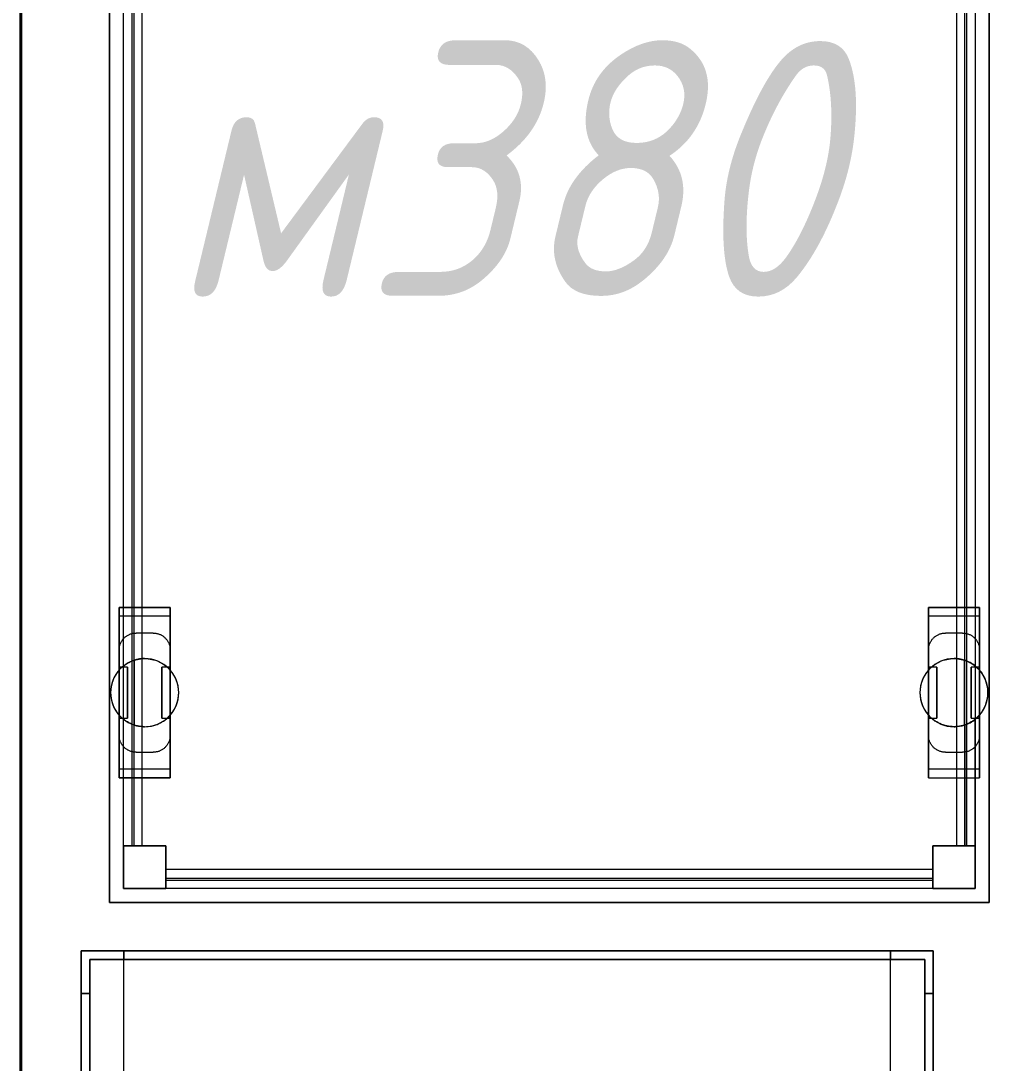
# Model space of a CAD drawing. Header units: millimetres. Extents: x -32954 to 151739, y -65671 to 56243.
# Drawn here: x -23903 to -23334, y -10117 to -9505 of the extents above; entities that cross this region are included whole.
import ezdxf

# ---------------------------------------------------------------- set-up
doc = ezdxf.new("R2010")
doc.units = ezdxf.units.MM
for name, color, linetype, lineweight in [('A-GENM', 7, 'Continuous', 9), ('I-FURN', 7, 'Continuous', 9), ('I-FURN-IDEN', 7, 'Continuous', 9), ('Стены разрез', 7, 'Continuous', 40)]:
    doc.layers.add(name, color=color, linetype=linetype, lineweight=lineweight)
doc.styles.add('GOST Common_I', font='GOST_Common Italic.ttf', dxfattribs={"width": 0.9, "height": 150})

# ---------------------------------------------------------------- blocks, each defined once
blk = doc.blocks.new('М10-М12-М53-М103-М155-М186-М376-М386-М387-М390_Стеллаж - М387_Стеллаж разборный 900х500х1850-8574345-О_ТХ_Подвал')
at = {"layer": 'A-GENM'}
for p, q in [((425, 0), (-425, 0)), ((425, 0), (-425, 0)), ((-425, 0), (425, 0)), ((425, 0), (-425, 0)), ((425, -5), (425, 0)), ((425, 0), (425, -5)), ((425, 0), (425, -5)), ((425, -5), (425, 0)), ((425, 0), (-425, 0)), ((425, 0), (-425, 0)), ((-425, 0), (425, 0)), ((425, 0), (-425, 0)), ((-425, -5), (425, -5)), ((425, -5), (-425, -5)), ((425, -5), (-425, -5)), ((425, -5), (-425, -5)), ((-425, -5), (425, -5)), ((425, -5), (-425, -5)), ((425, -5), (-425, -5)), ((425, -5), (-425, -5)), ((450, 0), (425, 0)), ((425, -5), (425, 0)), ((425, 0), (450, 0)), ((425, 0), (425, -5)), ((425, 0), (425, -5)), ((425, -5), (425, 0)), ((445, -5), (425, -5)), ((425, -5), (445, -5)), ((425, -5), (445, -5)), ((445, -5), (425, -5)), ((425, -5), (445, -5)), ((445, -5), (425, -5)), ((425, -5), (445, -5)), ((445, -5), (425, -5)), ((445, -25), (445, -5)), ((445, -5), (445, -25)), ((445, -5), (445, -25)), ((445, -25), (445, -5)), ((445, -5), (445, -25)), ((445, -25), (445, -5)), ((445, -5), (445, -25)), ((445, -25), (445, -5)), ((450, -25), (450, 0)), ((450, 0), (450, -25)), ((450, -25), (445, -25)), ((445, -25), (445, -475)), ((445, -495), (445, -25)), ((450, -25), (445, -25)), ((445, -25), (445, -475)), ((445, -495), (445, -25)), ((450, -25), (445, -25)), ((450, -25), (445, -25)), ((445, -25), (445, -475)), ((445, -495), (445, -25)), ((450, -25), (445, -25)), ((450, -25), (445, -25)), ((445, -25), (445, -475)), ((445, -495), (445, -25)), ((450, -25), (445, -25)), ((450, -25), (445, -25)), ((450, -25), (450, -500)), ((450, -475), (450, -25)), ((450, -25), (450, -475)), ((450, -475), (450, -25)), ((450, -25), (450, -475)), ((450, -475), (450, -25)), ((450, -25), (450, -475)), ((450, -475), (450, -25)), ((445, -495), (445, -475)), ((445, -475), (450, -475)), ((445, -475), (450, -475)), ((450, -475), (445, -475)), ((445, -475), (445, -495)), ((450, -475), (445, -475)), ((450, -475), (445, -475)), ((445, -475), (445, -495)), ((450, -475), (445, -475)), ((450, -475), (445, -475)), ((445, -475), (445, -495)), ((450, -475), (445, -475)), ((450, -475), (450, -500)), ((-445, -495), (445, -495)), ((-445, -495), (445, -495)), ((425, -495), (-425, -495)), ((-425, -495), (445, -495)), ((425, -495), (-425, -495)), ((425, -495), (-425, -495)), ((-425, -495), (445, -495)), ((425, -495), (-425, -495)), ((425, -500), (425, -495)), ((425, -495), (445, -495)), ((445, -495), (425, -495)), ((425, -500), (425, -495)), ((425, -495), (425, -500)), ((445, -495), (425, -495)), ((425, -495), (425, -500)), ((425, -495), (425, -500)), ((445, -495), (425, -495)), ((425, -495), (425, -500)), ((425, -495), (425, -500)), ((425, -495), (425, -500)), ((450, -500), (-425, -500)), ((-425, -500), (425, -500)), ((425, -500), (-425, -500)), ((-425, -500), (425, -500)), ((425, -500), (-425, -500)), ((-425, -500), (425, -500)), ((425, -500), (-425, -500)), ((-425, -500), (425, -500)), ((450, -500), (425, -500))]:
    blk.add_line(p, q, dxfattribs=at)
at = {"layer": 'I-FURN'}
for p, q in [((-450, 0), (450, 0)), ((-450, 0), (450, 0)), ((-450, 0), (450, 0)), ((-450, 0), (450, 0)), ((450, -500), (450, 0)), ((450, 0), (450, -25)), ((450, -500), (450, 0)), ((450, 0), (450, -25)), ((-450, -25), (450, -25)), ((-450, -25), (450, -25)), ((450, -25), (450, -475)), ((450, -25), (450, -475)), ((-450, -475), (450, -475)), ((-450, -475), (450, -475)), ((450, -475), (450, -500)), ((450, -475), (450, -500)), ((450, -500), (-450, -500)), ((-450, -500), (450, -500)), ((450, -500), (-450, -500)), ((-450, -500), (450, -500))]:
    blk.add_line(p, q, dxfattribs=at)
blk = doc.blocks.new('М31-М380_Тележка больничная - М380_Стол-тележка-8696914-О_ТХ_Подвал')
at = {"layer": 'A-GENM'}
for p, q in [((-258.11, -808.11), (-258.11, 8.11)), ((-258.11, 8.11), (-258.11, -808.11)), ((-258.11, -808.11), (-258.11, 8.11)), ((-258.11, 8.11), (-258.11, -808.11)), ((258.11, 8.11), (258.11, -808.11)), ((258.11, -808.11), (258.11, 8.11)), ((258.11, 8.11), (258.11, -808.11)), ((258.11, -808.11), (258.11, 8.11)), ((250, 0), (250, -775)), ((-250, -800), (-250, -25)), ((-250, -669.39), (-250, -28.11)), ((-245, -25), (-245, -775)), ((-245, -25), (-245, -775)), ((-243.89, -25), (-243.89, -775)), ((-238.89, -775), (-238.89, -25)), ((238.89, -25), (238.89, -775)), ((243.89, -775), (243.89, -25)), ((245, -775), (245, -25)), ((245, -775), (245, -25)), ((250, -28.11), (250, -669.39)), ((-243.89, -31.45), (-243.89, -666.05)), ((-238.89, -665.05), (-238.89, -32.45)), ((238.89, -32.45), (238.89, -665.05)), ((243.89, -666.05), (243.89, -31.45)), ((-222.5, -635), (-252.5, -635)), ((-252.5, -635), (-222.5, -635)), ((-252.5, -640), (-252.5, -635)), ((-252.5, -635), (-252.5, -671.77)), ((-222.5, -635), (-222.5, -640)), ((-222.5, -671.77), (-222.5, -635)), ((252.5, -635), (222.5, -635)), ((222.5, -635), (222.5, -640)), ((222.5, -671.77), (222.5, -635)), ((222.5, -635), (252.5, -635)), ((252.5, -640), (252.5, -635)), ((252.5, -635), (252.5, -671.77)), ((-252.5, -640), (-222.5, -640)), ((-252.5, -685), (-252.5, -640)), ((-222.5, -640), (-222.5, -685)), ((222.5, -640), (222.5, -685)), ((222.5, -640), (252.5, -640)), ((252.5, -685), (252.5, -640)), ((-232.5, -650), (-242.5, -650)), ((242.5, -650), (232.5, -650)), ((-243.47, -704.09), (-243.47, -665.91)), ((243.47, -665.91), (243.47, -704.09)), ((-247.5, -670), (-252.5, -670)), ((-252.5, -700), (-252.5, -670)), ((-252.5, -670), (-252.5, -700)), ((-252.5, -671.77), (-252.5, -685)), ((-247.5, -700), (-247.5, -670)), ((-247.5, -670), (-247.5, -700)), ((-222.5, -670), (-227.5, -670)), ((-227.5, -700), (-227.5, -670)), ((-227.5, -670), (-227.5, -700)), ((-222.5, -670), (-222.5, -700)), ((-222.5, -700), (-222.5, -670)), ((-222.5, -671.77), (-222.5, -685)), ((227.5, -670), (222.5, -670)), ((222.5, -700), (222.5, -670)), ((222.5, -670), (222.5, -700)), ((222.5, -685), (222.5, -671.77)), ((227.5, -700), (227.5, -670)), ((227.5, -670), (227.5, -700)), ((252.5, -670), (247.5, -670)), ((247.5, -700), (247.5, -670)), ((247.5, -670), (247.5, -700)), ((252.5, -670), (252.5, -700)), ((252.5, -700), (252.5, -670)), ((252.5, -671.77), (252.5, -685)), ((-252.5, -698.23), (-252.5, -685)), ((-252.5, -685), (-252.5, -730)), ((-222.5, -730), (-222.5, -685)), ((-222.5, -685), (-222.5, -698.23)), ((222.5, -698.23), (222.5, -685)), ((222.5, -685), (222.5, -730)), ((252.5, -730), (252.5, -685)), ((252.5, -685), (252.5, -698.23)), ((-252.5, -735), (-252.5, -698.23)), ((-252.5, -700), (-247.5, -700)), ((-250, -775), (-250, -700.61)), ((-227.5, -700), (-222.5, -700)), ((-222.5, -698.23), (-222.5, -735)), ((222.5, -735), (222.5, -698.23)), ((222.5, -700), (227.5, -700)), ((247.5, -700), (252.5, -700)), ((250, -775), (250, -700.61)), ((252.5, -698.23), (252.5, -735)), ((-243.89, -703.95), (-243.89, -775)), ((-238.89, -775), (-238.89, -704.95)), ((238.89, -704.95), (238.89, -775)), ((243.89, -703.95), (243.89, -775)), ((-242.5, -720), (-232.5, -720)), ((232.5, -720), (242.5, -720)), ((-252.5, -730), (-252.5, -735)), ((-222.5, -730), (-252.5, -730)), ((-222.5, -735), (-222.5, -730)), ((222.5, -730), (222.5, -735)), ((252.5, -730), (222.5, -730)), ((252.5, -735), (252.5, -730)), ((-252.5, -735), (-222.5, -735)), ((-222.5, -735), (-252.5, -735)), ((222.5, -735), (252.5, -735)), ((222.5, -735), (252.5, -735)), ((-250, -775), (-243.89, -775)), ((-250, -800), (-250, -775)), ((-250, -800), (-250, -775)), ((-243.89, -775), (-250, -775)), ((-243.89, -775), (-250, -775)), ((-250, -775), (-250, -800)), ((-250, -800), (-250, -775)), ((-250, -775), (-245, -775)), ((-225, -775), (-245, -775)), ((-238.89, -775), (-245, -775)), ((-245, -775), (-238.89, -775)), ((-225, -775), (-243.89, -775)), ((-225, -775), (-238.89, -775)), ((-238.89, -775), (-225, -775)), ((-225, -795), (-225, -775)), ((-225, -788.89), (-225, -775)), ((-225, -793.89), (-225, -775)), ((-225, -775), (-225, -788.89)), ((245, -775), (225, -775)), ((225, -775), (225, -795)), ((243.89, -775), (225, -775)), ((225, -775), (225, -793.89)), ((225, -788.89), (225, -775)), ((225, -775), (238.89, -775)), ((225, -788.89), (225, -775)), ((225, -775), (238.89, -775)), ((238.89, -775), (245, -775)), ((238.89, -775), (245, -775)), ((243.89, -775), (250, -775)), ((250, -775), (243.89, -775)), ((243.89, -775), (250, -775)), ((245, -775), (250, -775)), ((250, -775), (250, -800)), ((250, -800), (250, -775)), ((250, -800), (250, -775)), ((250, -775), (250, -800)), ((-225, -795), (-225, -788.89)), ((225, -788.89), (-225, -788.89)), ((-225, -788.89), (-225, -795)), ((225, -788.89), (-225, -788.89)), ((225, -795), (225, -788.89)), ((225, -795), (225, -788.89)), ((-225, -793.89), (-225, -800)), ((-225, -800), (-225, -793.89)), ((-225, -793.89), (225, -793.89)), ((-225, -800), (-225, -793.89)), ((-225, -793.89), (225, -793.89)), ((-225, -795), (225, -795)), ((-225, -795), (225, -795)), ((-225, -795), (-225, -800)), ((225, -800), (225, -793.89)), ((225, -793.89), (225, -800)), ((225, -793.89), (225, -800)), ((225, -800), (225, -795)), ((-225, -800), (-250, -800)), ((-225, -800), (-250, -800)), ((225, -800), (-250, -800)), ((-250, -800), (-225, -800)), ((-225, -800), (-250, -800)), ((225, -800), (-225, -800)), ((250, -800), (225, -800)), ((225, -800), (250, -800)), ((225, -800), (250, -800)), ((250, -800), (225, -800)), ((258.11, -808.11), (-258.11, -808.11)), ((-258.11, -808.11), (258.11, -808.11)), ((258.11, -808.11), (-258.11, -808.11)), ((-258.11, -808.11), (258.11, -808.11))]:
    blk.add_line(p, q, dxfattribs=at)
at = {"layer": 'A-GENM', "flags": 128}
for points in [[(-252.5, -660), (-252.49, -659.6), (-252.47, -659.2), (-252.43, -658.8), (-252.37, -658.41), (-252.3, -658.01), (-252.21, -657.62), (-252.11, -657.24), (-251.99, -656.85), (-251.86, -656.48), (-251.71, -656.11), (-251.55, -655.74), (-251.37, -655.38), (-251.18, -655.03), (-250.97, -654.69), (-250.75, -654.35), (-250.52, -654.03), (-250.28, -653.71), (-250.02, -653.41), (-249.75, -653.11), (-249.47, -652.83), (-249.17, -652.55), (-248.87, -652.29), (-248.56, -652.04), (-248.24, -651.81), (-247.9, -651.59), (-247.56, -651.38), (-247.21, -651.18), (-246.86, -651), (-246.49, -650.83), (-246.12, -650.68), (-245.75, -650.54), (-245.37, -650.42), (-244.98, -650.31), (-244.59, -650.22), (-244.2, -650.15), (-243.8, -650.09), (-243.41, -650.04), (-243.01, -650.01), (-242.61, -650), (-242.5, -650)], [(-232.5, -650), (-232.1, -650.01), (-231.7, -650.03), (-231.3, -650.07), (-230.91, -650.13), (-230.51, -650.2), (-230.12, -650.29), (-229.74, -650.39), (-229.35, -650.51), (-228.98, -650.64), (-228.61, -650.79), (-228.24, -650.95), (-227.88, -651.13), (-227.53, -651.32), (-227.19, -651.53), (-226.85, -651.75), (-226.53, -651.98), (-226.21, -652.22), (-225.91, -652.48), (-225.61, -652.75), (-225.33, -653.03), (-225.05, -653.33), (-224.79, -653.63), (-224.54, -653.94), (-224.31, -654.26), (-224.09, -654.6), (-223.88, -654.94), (-223.68, -655.29), (-223.5, -655.64), (-223.33, -656.01), (-223.18, -656.38), (-223.04, -656.75), (-222.92, -657.13), (-222.81, -657.52), (-222.72, -657.91), (-222.65, -658.3), (-222.59, -658.7), (-222.54, -659.09), (-222.51, -659.49), (-222.5, -659.89), (-222.5, -660)], [(222.5, -660), (222.51, -659.6), (222.53, -659.2), (222.57, -658.8), (222.63, -658.41), (222.7, -658.01), (222.79, -657.62), (222.89, -657.24), (223.01, -656.85), (223.14, -656.48), (223.29, -656.11), (223.45, -655.74), (223.63, -655.38), (223.82, -655.03), (224.03, -654.69), (224.25, -654.35), (224.48, -654.03), (224.72, -653.71), (224.98, -653.41), (225.25, -653.11), (225.53, -652.83), (225.83, -652.55), (226.13, -652.29), (226.44, -652.04), (226.76, -651.81), (227.1, -651.59), (227.44, -651.38), (227.79, -651.18), (228.14, -651), (228.51, -650.83), (228.88, -650.68), (229.25, -650.54), (229.63, -650.42), (230.02, -650.31), (230.41, -650.22), (230.8, -650.15), (231.2, -650.09), (231.59, -650.04), (231.99, -650.01), (232.39, -650), (232.5, -650)], [(242.5, -650), (242.9, -650.01), (243.3, -650.03), (243.7, -650.07), (244.09, -650.13), (244.49, -650.2), (244.88, -650.29), (245.26, -650.39), (245.65, -650.51), (246.02, -650.64), (246.39, -650.79), (246.76, -650.95), (247.12, -651.13), (247.47, -651.32), (247.81, -651.53), (248.15, -651.75), (248.47, -651.98), (248.79, -652.22), (249.09, -652.48), (249.39, -652.75), (249.67, -653.03), (249.95, -653.33), (250.21, -653.63), (250.46, -653.94), (250.69, -654.26), (250.91, -654.6), (251.12, -654.94), (251.32, -655.29), (251.5, -655.64), (251.67, -656.01), (251.82, -656.38), (251.96, -656.75), (252.08, -657.13), (252.19, -657.52), (252.28, -657.91), (252.35, -658.3), (252.41, -658.7), (252.46, -659.09), (252.49, -659.49), (252.5, -659.89), (252.5, -660)], [(-252.5, -710), (-252.5, -709.98), (-252.5, -709.92), (-252.5, -709.82), (-252.5, -709.68), (-252.5, -709.5), (-252.5, -709.28), (-252.5, -709.03), (-252.5, -708.73), (-252.5, -708.4), (-252.5, -708.03), (-252.5, -707.62), (-252.5, -707.17), (-252.5, -706.7), (-252.5, -706.18), (-252.5, -705.63), (-252.5, -705.05), (-252.5, -704.44), (-252.5, -703.8), (-252.5, -703.12), (-252.5, -702.42), (-252.5, -701.69), (-252.5, -700.93), (-252.5, -700.15), (-252.5, -699.34), (-252.5, -698.51), (-252.5, -697.66), (-252.5, -696.78), (-252.5, -695.89), (-252.5, -694.98), (-252.5, -694.06), (-252.5, -693.12), (-252.5, -692.17), (-252.5, -691.2), (-252.5, -690.23), (-252.5, -689.25), (-252.5, -688.26), (-252.5, -687.27), (-252.5, -686.27), (-252.5, -685.27), (-252.5, -684.27), (-252.5, -683.27), (-252.5, -682.28), (-252.5, -681.28), (-252.5, -680.3), (-252.5, -679.32), (-252.5, -678.35), (-252.5, -677.39), (-252.5, -676.45), (-252.5, -675.51), (-252.5, -674.6), (-252.5, -673.7), (-252.5, -672.81), (-252.5, -671.95), (-252.5, -671.11), (-252.5, -670.29), (-252.5, -669.49), (-252.5, -668.72), (-252.5, -667.97), (-252.5, -667.26), (-252.5, -666.57), (-252.5, -665.9), (-252.5, -665.27), (-252.5, -664.68), (-252.5, -664.11), (-252.5, -663.58), (-252.5, -663.08), (-252.5, -662.62), (-252.5, -662.19), (-252.5, -661.8), (-252.5, -661.44), (-252.5, -661.13), (-252.5, -660.85), (-252.5, -660.61), (-252.5, -660.41), (-252.5, -660.25), (-252.5, -660.13), (-252.5, -660.05), (-252.5, -660.01), (-252.5, -660)], [(-252.5, -660), (-252.5, -660.02), (-252.5, -660.08), (-252.5, -660.18), (-252.5, -660.32), (-252.5, -660.5), (-252.5, -660.72), (-252.5, -660.97), (-252.5, -661.27), (-252.5, -661.6), (-252.5, -661.97), (-252.5, -662.38), (-252.5, -662.83), (-252.5, -663.3), (-252.5, -663.82), (-252.5, -664.37), (-252.5, -664.95), (-252.5, -665.56), (-252.5, -666.2), (-252.5, -666.88), (-252.5, -667.58), (-252.5, -668.31), (-252.5, -669.07), (-252.5, -669.85), (-252.5, -670.66), (-252.5, -671.49), (-252.5, -672.34), (-252.5, -673.22), (-252.5, -674.11), (-252.5, -675.02), (-252.5, -675.94), (-252.5, -676.88), (-252.5, -677.83), (-252.5, -678.8), (-252.5, -679.77), (-252.5, -680.75), (-252.5, -681.74), (-252.5, -682.73), (-252.5, -683.73), (-252.5, -684.73), (-252.5, -685.73), (-252.5, -686.73), (-252.5, -687.72), (-252.5, -688.72), (-252.5, -689.7), (-252.5, -690.68), (-252.5, -691.65), (-252.5, -692.61), (-252.5, -693.55), (-252.5, -694.49), (-252.5, -695.4), (-252.5, -696.3), (-252.5, -697.19), (-252.5, -698.05), (-252.5, -698.89), (-252.5, -699.71), (-252.5, -700.51), (-252.5, -701.28), (-252.5, -702.03), (-252.5, -702.74), (-252.5, -703.43), (-252.5, -704.1), (-252.5, -704.73), (-252.5, -705.32), (-252.5, -705.89), (-252.5, -706.42), (-252.5, -706.92), (-252.5, -707.38), (-252.5, -707.81), (-252.5, -708.2), (-252.5, -708.56), (-252.5, -708.87), (-252.5, -709.15), (-252.5, -709.39), (-252.5, -709.59), (-252.5, -709.75), (-252.5, -709.87), (-252.5, -709.95), (-252.5, -709.99), (-252.5, -710)], [(-222.5, -660), (-222.5, -660.02), (-222.5, -660.08), (-222.5, -660.18), (-222.5, -660.32), (-222.5, -660.5), (-222.5, -660.72), (-222.5, -660.97), (-222.5, -661.27), (-222.5, -661.6), (-222.5, -661.97), (-222.5, -662.38), (-222.5, -662.83), (-222.5, -663.3), (-222.5, -663.82), (-222.5, -664.37), (-222.5, -664.95), (-222.5, -665.56), (-222.5, -666.2), (-222.5, -666.88), (-222.5, -667.58), (-222.5, -668.31), (-222.5, -669.07), (-222.5, -669.85), (-222.5, -670.66), (-222.5, -671.49), (-222.5, -672.34), (-222.5, -673.22), (-222.5, -674.11), (-222.5, -675.02), (-222.5, -675.94), (-222.5, -676.88), (-222.5, -677.83), (-222.5, -678.8), (-222.5, -679.77), (-222.5, -680.75), (-222.5, -681.74), (-222.5, -682.73), (-222.5, -683.73), (-222.5, -684.73), (-222.5, -685.73), (-222.5, -686.73), (-222.5, -687.72), (-222.5, -688.72), (-222.5, -689.7), (-222.5, -690.68), (-222.5, -691.65), (-222.5, -692.61), (-222.5, -693.55), (-222.5, -694.49), (-222.5, -695.4), (-222.5, -696.3), (-222.5, -697.19), (-222.5, -698.05), (-222.5, -698.89), (-222.5, -699.71), (-222.5, -700.51), (-222.5, -701.28), (-222.5, -702.03), (-222.5, -702.74), (-222.5, -703.43), (-222.5, -704.1), (-222.5, -704.73), (-222.5, -705.32), (-222.5, -705.89), (-222.5, -706.42), (-222.5, -706.92), (-222.5, -707.38), (-222.5, -707.81), (-222.5, -708.2), (-222.5, -708.56), (-222.5, -708.87), (-222.5, -709.15), (-222.5, -709.39), (-222.5, -709.59), (-222.5, -709.75), (-222.5, -709.87), (-222.5, -709.95), (-222.5, -709.99), (-222.5, -710)], [(-222.5, -710), (-222.5, -709.98), (-222.5, -709.92), (-222.5, -709.82), (-222.5, -709.68), (-222.5, -709.5), (-222.5, -709.28), (-222.5, -709.03), (-222.5, -708.73), (-222.5, -708.4), (-222.5, -708.03), (-222.5, -707.62), (-222.5, -707.17), (-222.5, -706.7), (-222.5, -706.18), (-222.5, -705.63), (-222.5, -705.05), (-222.5, -704.44), (-222.5, -703.8), (-222.5, -703.12), (-222.5, -702.42), (-222.5, -701.69), (-222.5, -700.93), (-222.5, -700.15), (-222.5, -699.34), (-222.5, -698.51), (-222.5, -697.66), (-222.5, -696.78), (-222.5, -695.89), (-222.5, -694.98), (-222.5, -694.06), (-222.5, -693.12), (-222.5, -692.17), (-222.5, -691.2), (-222.5, -690.23), (-222.5, -689.25), (-222.5, -688.26), (-222.5, -687.27), (-222.5, -686.27), (-222.5, -685.27), (-222.5, -684.27), (-222.5, -683.27), (-222.5, -682.28), (-222.5, -681.28), (-222.5, -680.3), (-222.5, -679.32), (-222.5, -678.35), (-222.5, -677.39), (-222.5, -676.45), (-222.5, -675.51), (-222.5, -674.6), (-222.5, -673.7), (-222.5, -672.81), (-222.5, -671.95), (-222.5, -671.11), (-222.5, -670.29), (-222.5, -669.49), (-222.5, -668.72), (-222.5, -667.97), (-222.5, -667.26), (-222.5, -666.57), (-222.5, -665.9), (-222.5, -665.27), (-222.5, -664.68), (-222.5, -664.11), (-222.5, -663.58), (-222.5, -663.08), (-222.5, -662.62), (-222.5, -662.19), (-222.5, -661.8), (-222.5, -661.44), (-222.5, -661.13), (-222.5, -660.85), (-222.5, -660.61), (-222.5, -660.41), (-222.5, -660.25), (-222.5, -660.13), (-222.5, -660.05), (-222.5, -660.01), (-222.5, -660)], [(222.5, -710), (222.5, -709.98), (222.5, -709.92), (222.5, -709.82), (222.5, -709.68), (222.5, -709.5), (222.5, -709.28), (222.5, -709.03), (222.5, -708.73), (222.5, -708.4), (222.5, -708.03), (222.5, -707.62), (222.5, -707.17), (222.5, -706.7), (222.5, -706.18), (222.5, -705.63), (222.5, -705.05), (222.5, -704.44), (222.5, -703.8), (222.5, -703.12), (222.5, -702.42), (222.5, -701.69), (222.5, -700.93), (222.5, -700.15), (222.5, -699.34), (222.5, -698.51), (222.5, -697.66), (222.5, -696.78), (222.5, -695.89), (222.5, -694.98), (222.5, -694.06), (222.5, -693.12), (222.5, -692.17), (222.5, -691.2), (222.5, -690.23), (222.5, -689.25), (222.5, -688.26), (222.5, -687.27), (222.5, -686.27), (222.5, -685.27), (222.5, -684.27), (222.5, -683.27), (222.5, -682.28), (222.5, -681.28), (222.5, -680.3), (222.5, -679.32), (222.5, -678.35), (222.5, -677.39), (222.5, -676.45), (222.5, -675.51), (222.5, -674.6), (222.5, -673.7), (222.5, -672.81), (222.5, -671.95), (222.5, -671.11), (222.5, -670.29), (222.5, -669.49), (222.5, -668.72), (222.5, -667.97), (222.5, -667.26), (222.5, -666.57), (222.5, -665.9), (222.5, -665.27), (222.5, -664.68), (222.5, -664.11), (222.5, -663.58), (222.5, -663.08), (222.5, -662.62), (222.5, -662.19), (222.5, -661.8), (222.5, -661.44), (222.5, -661.13), (222.5, -660.85), (222.5, -660.61), (222.5, -660.41), (222.5, -660.25), (222.5, -660.13), (222.5, -660.05), (222.5, -660.01), (222.5, -660)], [(222.5, -660), (222.5, -660.02), (222.5, -660.08), (222.5, -660.18), (222.5, -660.32), (222.5, -660.5), (222.5, -660.72), (222.5, -660.97), (222.5, -661.27), (222.5, -661.6), (222.5, -661.97), (222.5, -662.38), (222.5, -662.83), (222.5, -663.3), (222.5, -663.82), (222.5, -664.37), (222.5, -664.95), (222.5, -665.56), (222.5, -666.2), (222.5, -666.88), (222.5, -667.58), (222.5, -668.31), (222.5, -669.07), (222.5, -669.85), (222.5, -670.66), (222.5, -671.49), (222.5, -672.34), (222.5, -673.22), (222.5, -674.11), (222.5, -675.02), (222.5, -675.94), (222.5, -676.88), (222.5, -677.83), (222.5, -678.8), (222.5, -679.77), (222.5, -680.75), (222.5, -681.74), (222.5, -682.73), (222.5, -683.73), (222.5, -684.73), (222.5, -685.73), (222.5, -686.73), (222.5, -687.72), (222.5, -688.72), (222.5, -689.7), (222.5, -690.68), (222.5, -691.65), (222.5, -692.61), (222.5, -693.55), (222.5, -694.49), (222.5, -695.4), (222.5, -696.3), (222.5, -697.19), (222.5, -698.05), (222.5, -698.89), (222.5, -699.71), (222.5, -700.51), (222.5, -701.28), (222.5, -702.03), (222.5, -702.74), (222.5, -703.43), (222.5, -704.1), (222.5, -704.73), (222.5, -705.32), (222.5, -705.89), (222.5, -706.42), (222.5, -706.92), (222.5, -707.38), (222.5, -707.81), (222.5, -708.2), (222.5, -708.56), (222.5, -708.87), (222.5, -709.15), (222.5, -709.39), (222.5, -709.59), (222.5, -709.75), (222.5, -709.87), (222.5, -709.95), (222.5, -709.99), (222.5, -710)], [(252.5, -660), (252.5, -660.02), (252.5, -660.08), (252.5, -660.18), (252.5, -660.32), (252.5, -660.5), (252.5, -660.72), (252.5, -660.97), (252.5, -661.27), (252.5, -661.6), (252.5, -661.97), (252.5, -662.38), (252.5, -662.83), (252.5, -663.3), (252.5, -663.82), (252.5, -664.37), (252.5, -664.95), (252.5, -665.56), (252.5, -666.2), (252.5, -666.88), (252.5, -667.58), (252.5, -668.31), (252.5, -669.07), (252.5, -669.85), (252.5, -670.66), (252.5, -671.49), (252.5, -672.34), (252.5, -673.22), (252.5, -674.11), (252.5, -675.02), (252.5, -675.94), (252.5, -676.88), (252.5, -677.83), (252.5, -678.8), (252.5, -679.77), (252.5, -680.75), (252.5, -681.74), (252.5, -682.73), (252.5, -683.73), (252.5, -684.73), (252.5, -685.73), (252.5, -686.73), (252.5, -687.72), (252.5, -688.72), (252.5, -689.7), (252.5, -690.68), (252.5, -691.65), (252.5, -692.61), (252.5, -693.55), (252.5, -694.49), (252.5, -695.4), (252.5, -696.3), (252.5, -697.19), (252.5, -698.05), (252.5, -698.89), (252.5, -699.71), (252.5, -700.51), (252.5, -701.28), (252.5, -702.03), (252.5, -702.74), (252.5, -703.43), (252.5, -704.1), (252.5, -704.73), (252.5, -705.32), (252.5, -705.89), (252.5, -706.42), (252.5, -706.92), (252.5, -707.38), (252.5, -707.81), (252.5, -708.2), (252.5, -708.56), (252.5, -708.87), (252.5, -709.15), (252.5, -709.39), (252.5, -709.59), (252.5, -709.75), (252.5, -709.87), (252.5, -709.95), (252.5, -709.99), (252.5, -710)], [(252.5, -710), (252.5, -709.98), (252.5, -709.92), (252.5, -709.82), (252.5, -709.68), (252.5, -709.5), (252.5, -709.28), (252.5, -709.03), (252.5, -708.73), (252.5, -708.4), (252.5, -708.03), (252.5, -707.62), (252.5, -707.17), (252.5, -706.7), (252.5, -706.18), (252.5, -705.63), (252.5, -705.05), (252.5, -704.44), (252.5, -703.8), (252.5, -703.12), (252.5, -702.42), (252.5, -701.69), (252.5, -700.93), (252.5, -700.15), (252.5, -699.34), (252.5, -698.51), (252.5, -697.66), (252.5, -696.78), (252.5, -695.89), (252.5, -694.98), (252.5, -694.06), (252.5, -693.12), (252.5, -692.17), (252.5, -691.2), (252.5, -690.23), (252.5, -689.25), (252.5, -688.26), (252.5, -687.27), (252.5, -686.27), (252.5, -685.27), (252.5, -684.27), (252.5, -683.27), (252.5, -682.28), (252.5, -681.28), (252.5, -680.3), (252.5, -679.32), (252.5, -678.35), (252.5, -677.39), (252.5, -676.45), (252.5, -675.51), (252.5, -674.6), (252.5, -673.7), (252.5, -672.81), (252.5, -671.95), (252.5, -671.11), (252.5, -670.29), (252.5, -669.49), (252.5, -668.72), (252.5, -667.97), (252.5, -667.26), (252.5, -666.57), (252.5, -665.9), (252.5, -665.27), (252.5, -664.68), (252.5, -664.11), (252.5, -663.58), (252.5, -663.08), (252.5, -662.62), (252.5, -662.19), (252.5, -661.8), (252.5, -661.44), (252.5, -661.13), (252.5, -660.85), (252.5, -660.61), (252.5, -660.41), (252.5, -660.25), (252.5, -660.13), (252.5, -660.05), (252.5, -660.01), (252.5, -660)], [(-243.89, -666.05), (-247.09, -667.45), (-250, -669.39)], [(-243.47, -665.91), (-241.2, -665.35), (-238.89, -665.05)], [(243.47, -665.91), (240.53, -665.23), (237.5, -665)], [(238.89, -665.05), (241.2, -665.35), (243.47, -665.91)], [(250, -669.39), (246.9, -667.35), (243.47, -665.91)], [(250, -669.39), (247.09, -667.45), (243.89, -666.05)], [(250, -700.61), (253.55, -696.94), (256.04, -692.49), (257.34, -687.55), (257.34, -682.45), (256.04, -677.51), (253.55, -673.06), (250, -669.39)], [(-250, -700.61), (-247.09, -702.55), (-243.89, -703.95)], [(243.47, -704.09), (246.9, -702.65), (250, -700.61)], [(243.89, -703.95), (247.09, -702.55), (250, -700.61)], [(-243.47, -704.09), (-241.2, -704.65), (-238.89, -704.95)], [(237.5, -705), (240.53, -704.77), (243.47, -704.09)], [(243.47, -704.09), (241.2, -704.65), (238.89, -704.95)], [(-242.5, -720), (-242.9, -719.99), (-243.3, -719.97), (-243.7, -719.93), (-244.09, -719.87), (-244.49, -719.8), (-244.88, -719.71), (-245.26, -719.61), (-245.65, -719.49), (-246.02, -719.36), (-246.39, -719.21), (-246.76, -719.05), (-247.12, -718.87), (-247.47, -718.68), (-247.81, -718.47), (-248.15, -718.25), (-248.47, -718.02), (-248.79, -717.78), (-249.09, -717.52), (-249.39, -717.25), (-249.67, -716.97), (-249.95, -716.67), (-250.21, -716.37), (-250.46, -716.06), (-250.69, -715.74), (-250.91, -715.4), (-251.12, -715.06), (-251.32, -714.71), (-251.5, -714.36), (-251.67, -713.99), (-251.82, -713.62), (-251.96, -713.25), (-252.08, -712.87), (-252.19, -712.48), (-252.28, -712.09), (-252.35, -711.7), (-252.41, -711.3), (-252.46, -710.91), (-252.49, -710.51), (-252.5, -710.11), (-252.5, -710)], [(-222.5, -710), (-222.51, -710.4), (-222.53, -710.8), (-222.57, -711.2), (-222.63, -711.59), (-222.7, -711.99), (-222.79, -712.38), (-222.89, -712.76), (-223.01, -713.15), (-223.14, -713.52), (-223.29, -713.89), (-223.45, -714.26), (-223.63, -714.62), (-223.82, -714.97), (-224.03, -715.31), (-224.25, -715.65), (-224.48, -715.97), (-224.72, -716.29), (-224.98, -716.59), (-225.25, -716.89), (-225.53, -717.17), (-225.83, -717.45), (-226.13, -717.71), (-226.44, -717.96), (-226.76, -718.19), (-227.1, -718.41), (-227.44, -718.62), (-227.79, -718.82), (-228.14, -719), (-228.51, -719.17), (-228.88, -719.32), (-229.25, -719.46), (-229.63, -719.58), (-230.02, -719.69), (-230.41, -719.78), (-230.8, -719.85), (-231.2, -719.91), (-231.59, -719.96), (-231.99, -719.99), (-232.39, -720), (-232.5, -720)], [(232.5, -720), (232.1, -719.99), (231.7, -719.97), (231.3, -719.93), (230.91, -719.87), (230.51, -719.8), (230.12, -719.71), (229.74, -719.61), (229.35, -719.49), (228.98, -719.36), (228.61, -719.21), (228.24, -719.05), (227.88, -718.87), (227.53, -718.68), (227.19, -718.47), (226.85, -718.25), (226.53, -718.02), (226.21, -717.78), (225.91, -717.52), (225.61, -717.25), (225.33, -716.97), (225.05, -716.67), (224.79, -716.37), (224.54, -716.06), (224.31, -715.74), (224.09, -715.4), (223.88, -715.06), (223.68, -714.71), (223.5, -714.36), (223.33, -713.99), (223.18, -713.62), (223.04, -713.25), (222.92, -712.87), (222.81, -712.48), (222.72, -712.09), (222.65, -711.7), (222.59, -711.3), (222.54, -710.91), (222.51, -710.51), (222.5, -710.11), (222.5, -710)], [(252.5, -710), (252.49, -710.4), (252.47, -710.8), (252.43, -711.2), (252.37, -711.59), (252.3, -711.99), (252.21, -712.38), (252.11, -712.76), (251.99, -713.15), (251.86, -713.52), (251.71, -713.89), (251.55, -714.26), (251.37, -714.62), (251.18, -714.97), (250.97, -715.31), (250.75, -715.65), (250.52, -715.97), (250.28, -716.29), (250.02, -716.59), (249.75, -716.89), (249.47, -717.17), (249.17, -717.45), (248.87, -717.71), (248.56, -717.96), (248.24, -718.19), (247.9, -718.41), (247.56, -718.62), (247.21, -718.82), (246.86, -719), (246.49, -719.17), (246.12, -719.32), (245.75, -719.46), (245.37, -719.58), (244.98, -719.69), (244.59, -719.78), (244.2, -719.85), (243.8, -719.91), (243.41, -719.96), (243.01, -719.99), (242.61, -720), (242.5, -720)]]:
    blk.add_lwpolyline(points, dxfattribs=at)
at = {"layer": 'A-GENM'}
for centre, start, end in [((-237.5, -685), 90, 108.61874), ((-237.5, -685), 90, 107.37157), ((-237.5, -685), 90, 93.97202), ((-237.5, -685), 270, 90), ((-237.5, -685), 270, 90), ((-237.5, -685), 270, 90), ((237.5, -685), 90, 270), ((237.5, -685), 90, 270), ((237.5, -685), 90, 270), ((237.5, -685), 71.38126, 90), ((237.5, -685), 86.02798, 90), ((237.5, -685), 51.31781, 72.62843), ((-237.5, -685), 128.68219, 231.31781), ((-237.5, -685), 138.59038, 221.40962), ((-237.5, -685), 318.59038, 41.40962), ((237.5, -685), 138.59038, 221.40962), ((237.5, -685), 318.59038, 41.40962), ((237.5, -685), 287.37157, 308.68219), ((-237.5, -685), 251.38126, 270), ((-237.5, -685), 252.62843, 270), ((-237.5, -685), 266.02798, 270), ((237.5, -685), 270, 288.61874), ((237.5, -685), 270, 273.97202)]:
    blk.add_arc(centre, 20, start, end, dxfattribs=at)
for points in [[(-252.5, -671.77), (-251.56, -670.71), (-249.5, -668.82), (-245.85, -666.66), (-241.78, -665.31), (-238.95, -665.01), (-237.5, -665)], [(-237.5, -665), (-236.05, -665.01), (-233.22, -665.31), (-229.15, -666.66), (-225.5, -668.82), (-223.44, -670.71), (-222.5, -671.77)], [(222.5, -671.77), (223.44, -670.71), (225.5, -668.82), (229.15, -666.66), (233.22, -665.31), (236.05, -665.01), (237.5, -665)], [(237.5, -665), (238.95, -665.01), (241.78, -665.31), (245.85, -666.66), (249.5, -668.82), (251.56, -670.71), (252.5, -671.77)], [(-237.5, -705), (-238.95, -704.99), (-241.78, -704.69), (-245.85, -703.34), (-249.5, -701.18), (-251.56, -699.29), (-252.5, -698.23)], [(-237.5, -705), (-236.05, -704.99), (-233.22, -704.69), (-229.15, -703.34), (-225.5, -701.18), (-223.44, -699.29), (-222.5, -698.23)], [(237.5, -705), (236.05, -704.99), (233.22, -704.69), (229.15, -703.34), (225.5, -701.18), (223.44, -699.29), (222.5, -698.23)], [(252.5, -698.23), (251.56, -699.29), (249.5, -701.18), (245.85, -703.34), (241.78, -704.69), (238.95, -704.99), (237.5, -705)]]:
    blk.add_open_spline(points, degree=3, dxfattribs=at)

msp = doc.modelspace()

# ---------------------------------------------------------------- linework, layer by layer
at = {"layer": 'Стены разрез'}
msp.add_line((-23902.5, -11875), (-23902.5, -7720), dxfattribs=at)

# ---------------------------------------------------------------- block references
at = {"layer": 'I-FURN'}
msp.add_blockref('М31-М380_Тележка больничная - М380_Стол-тележка-8696914-О_ТХ_Подвал', (-23592.34, -9214.36), dxfattribs=at)
at = {"layer": 'I-FURN', "rotation": 90.00000000000006}
msp.add_blockref('М10-М12-М53-М103-М155-М186-М376-М386-М387-М390_Стеллаж - М387_Стеллаж разборный 900х500х1850-8574345-О_ТХ_Подвал', (-23867.06, -10500.98), dxfattribs=at)

# ---------------------------------------------------------------- texts
at = {"layer": 'I-FURN-IDEN', "char_height": 150, "attachment_point": 1, "style": 'GOST Common_I'}
for s, insert, width in [('380', (-23701.7, -9516.87), 367.9746), ('\\fGOST Common|b0|i1|c204|p34|;\\W.9;м', (-23814.81, -9516.87), 137.0886)]:
    msp.add_mtext(s, dxfattribs=dict(at, insert=insert, width=width))

doc.saveas('drawing.dxf')
